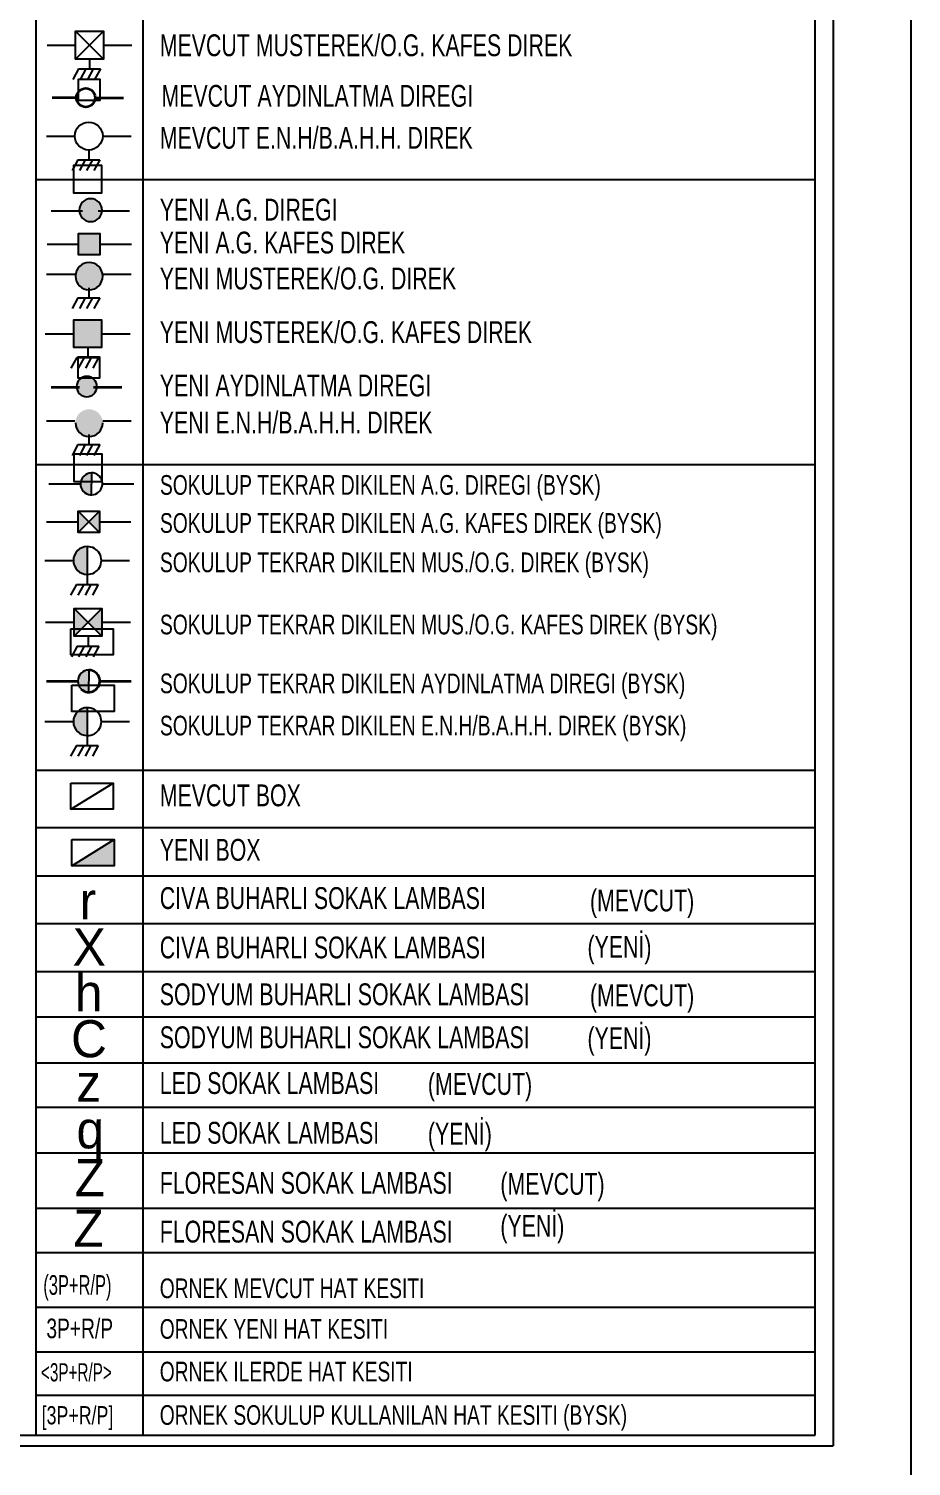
# Model space of a CAD drawing. Header units: millimetres. Extents: x 614452 to 616952, y 4151662 to 4153442.
# Drawn here: x 616857.2 to 616952.3, y 4151946.7 to 4152101.6 of the extents above; entities that cross this region are included whole.
import ezdxf
from ezdxf.enums import TextEntityAlignment as Align

# ---------------------------------------------------------------- set-up
doc = ezdxf.new("R2010")
doc.units = ezdxf.units.MM
doc.layers.add('DIREK_AG_MEVCUT', color=120, linetype='Continuous', lineweight=25)
doc.styles.add('Direk', font='B_CAD')
doc.styles.get("Standard").update_dxf_attribs({"font": 'Arial'})

msp = doc.modelspace()

# ---------------------------------------------------------------- hatches: boundary and pattern name
at = {"linetype": 'Continuous'}
for color, points in [(108, [(616865.11, 4152082.06), (616865.11, 4152082.13), (616865.1, 4152082.2), (616865.09, 4152082.28), (616865.08, 4152082.35), (616865.06, 4152082.42), (616865.03, 4152082.49), (616865.01, 4152082.56), (616864.97, 4152082.63), (616864.94, 4152082.69), (616864.9, 4152082.75), (616864.85, 4152082.81), (616864.8, 4152082.87), (616864.75, 4152082.92), (616864.7, 4152082.97), (616864.64, 4152083.02), (616864.58, 4152083.06), (616864.52, 4152083.1), (616864.46, 4152083.14), (616864.39, 4152083.17), (616864.32, 4152083.2), (616864.25, 4152083.23), (616864.18, 4152083.25), (616864.11, 4152083.26), (616864.04, 4152083.27), (616863.96, 4152083.28), (616863.89, 4152083.28), (616863.81, 4152083.28), (616863.74, 4152083.27), (616863.67, 4152083.26), (616863.59, 4152083.25), (616863.52, 4152083.23), (616863.45, 4152083.2), (616863.39, 4152083.17), (616863.32, 4152083.14), (616863.25, 4152083.1), (616863.19, 4152083.06), (616863.13, 4152083.02), (616863.08, 4152082.97), (616863.02, 4152082.92), (616862.97, 4152082.87), (616862.92, 4152082.81), (616862.88, 4152082.75), (616862.84, 4152082.69), (616862.8, 4152082.63), (616862.77, 4152082.56), (616862.74, 4152082.49), (616862.72, 4152082.42), (616862.7, 4152082.35), (616862.68, 4152082.28), (616862.67, 4152082.2), (616862.67, 4152082.13), (616862.66, 4152082.06), (616862.67, 4152081.98), (616862.67, 4152081.91), (616862.68, 4152081.84), (616862.7, 4152081.76), (616862.72, 4152081.69), (616862.74, 4152081.62), (616862.77, 4152081.55), (616862.8, 4152081.49), (616862.84, 4152081.42), (616862.88, 4152081.36), (616862.92, 4152081.3), (616862.97, 4152081.24), (616863.02, 4152081.19), (616863.08, 4152081.14), (616863.13, 4152081.09), (616863.19, 4152081.05), (616863.25, 4152081.01), (616863.32, 4152080.97), (616863.39, 4152080.94), (616863.45, 4152080.91), (616863.52, 4152080.89), (616863.59, 4152080.87), (616863.67, 4152080.85), (616863.74, 4152080.84), (616863.81, 4152080.83), (616863.89, 4152080.83), (616863.96, 4152080.83), (616864.04, 4152080.84), (616864.11, 4152080.85), (616864.18, 4152080.87), (616864.25, 4152080.89), (616864.32, 4152080.91), (616864.39, 4152080.94), (616864.46, 4152080.97), (616864.52, 4152081.01), (616864.58, 4152081.05), (616864.64, 4152081.09), (616864.7, 4152081.14), (616864.75, 4152081.19), (616864.8, 4152081.24), (616864.85, 4152081.3), (616864.9, 4152081.36), (616864.94, 4152081.42), (616864.97, 4152081.49), (616865.01, 4152081.55), (616865.03, 4152081.62), (616865.06, 4152081.69), (616865.08, 4152081.76), (616865.09, 4152081.84), (616865.1, 4152081.91), (616865.11, 4152081.98)]), (10, [(616862.25, 4152074.95), (616862.25, 4152074.86), (616862.26, 4152074.77), (616862.28, 4152074.68), (616862.29, 4152074.59), (616862.32, 4152074.51), (616862.35, 4152074.42), (616862.38, 4152074.34), (616862.42, 4152074.26), (616862.46, 4152074.18), (616862.51, 4152074.11), (616862.56, 4152074.04), (616862.62, 4152073.97), (616862.68, 4152073.91), (616862.75, 4152073.84), (616862.81, 4152073.79), (616862.89, 4152073.74), (616862.96, 4152073.69), (616863.04, 4152073.64), (616863.12, 4152073.6), (616863.2, 4152073.57), (616863.28, 4152073.54), (616863.37, 4152073.52), (616863.46, 4152073.5), (616863.54, 4152073.49), (616863.63, 4152073.48), (616863.72, 4152073.48), (616863.81, 4152073.48), (616863.9, 4152073.49), (616863.99, 4152073.5), (616864.07, 4152073.52), (616864.16, 4152073.54), (616864.24, 4152073.57), (616864.32, 4152073.6), (616864.4, 4152073.64), (616864.48, 4152073.69), (616864.56, 4152073.74), (616864.63, 4152073.79), (616864.7, 4152073.84), (616864.76, 4152073.91), (616864.82, 4152073.97), (616864.88, 4152074.04), (616864.93, 4152074.11), (616864.98, 4152074.18), (616865.02, 4152074.26), (616865.06, 4152074.34), (616865.1, 4152074.42), (616865.12, 4152074.51), (616865.15, 4152074.59), (616865.17, 4152074.68), (616865.18, 4152074.77), (616865.19, 4152074.86), (616865.19, 4152074.95), (616865.19, 4152075.03), (616865.18, 4152075.12), (616865.17, 4152075.21), (616865.15, 4152075.3), (616865.12, 4152075.38), (616865.1, 4152075.47), (616865.06, 4152075.55), (616865.02, 4152075.63), (616864.98, 4152075.71), (616864.93, 4152075.78), (616864.88, 4152075.85), (616864.82, 4152075.92), (616864.76, 4152075.98), (616864.7, 4152076.05), (616864.63, 4152076.1), (616864.56, 4152076.15), (616864.48, 4152076.2), (616864.4, 4152076.25), (616864.32, 4152076.29), (616864.24, 4152076.32), (616864.16, 4152076.35), (616864.07, 4152076.37), (616863.99, 4152076.39), (616863.9, 4152076.4), (616863.81, 4152076.41), (616863.72, 4152076.42), (616863.63, 4152076.41), (616863.54, 4152076.4), (616863.46, 4152076.39), (616863.37, 4152076.37), (616863.28, 4152076.35), (616863.2, 4152076.32), (616863.12, 4152076.29), (616863.04, 4152076.25), (616862.96, 4152076.2), (616862.89, 4152076.15), (616862.81, 4152076.1), (616862.75, 4152076.05), (616862.68, 4152075.98), (616862.62, 4152075.92), (616862.56, 4152075.85), (616862.51, 4152075.78), (616862.46, 4152075.71), (616862.42, 4152075.63), (616862.38, 4152075.55), (616862.35, 4152075.47), (616862.32, 4152075.38), (616862.29, 4152075.3), (616862.28, 4152075.21), (616862.26, 4152075.12), (616862.25, 4152075.03)]), (152, [(616864.57, 4152063.05), (616864.57, 4152063.11), (616864.56, 4152063.18), (616864.55, 4152063.25), (616864.54, 4152063.31), (616864.52, 4152063.38), (616864.5, 4152063.44), (616864.47, 4152063.5), (616864.44, 4152063.56), (616864.41, 4152063.62), (616864.37, 4152063.67), (616864.33, 4152063.73), (616864.29, 4152063.78), (616864.25, 4152063.83), (616864.2, 4152063.87), (616864.15, 4152063.91), (616864.09, 4152063.95), (616864.04, 4152063.99), (616863.98, 4152064.02), (616863.92, 4152064.05), (616863.86, 4152064.08), (616863.79, 4152064.1), (616863.73, 4152064.12), (616863.66, 4152064.13), (616863.6, 4152064.14), (616863.53, 4152064.15), (616863.47, 4152064.15), (616863.4, 4152064.15), (616863.33, 4152064.14), (616863.27, 4152064.13), (616863.2, 4152064.12), (616863.14, 4152064.1), (616863.07, 4152064.08), (616863.01, 4152064.05), (616862.95, 4152064.02), (616862.9, 4152063.99), (616862.84, 4152063.95), (616862.79, 4152063.91), (616862.73, 4152063.87), (616862.69, 4152063.83), (616862.64, 4152063.78), (616862.6, 4152063.73), (616862.56, 4152063.67), (616862.52, 4152063.62), (616862.49, 4152063.56), (616862.46, 4152063.5), (616862.43, 4152063.44), (616862.41, 4152063.38), (616862.4, 4152063.31), (616862.38, 4152063.25), (616862.37, 4152063.18), (616862.37, 4152063.11), (616862.36, 4152063.05), (616862.37, 4152062.98), (616862.37, 4152062.91), (616862.38, 4152062.85), (616862.4, 4152062.78), (616862.41, 4152062.72), (616862.43, 4152062.66), (616862.46, 4152062.59), (616862.49, 4152062.53), (616862.52, 4152062.48), (616862.56, 4152062.42), (616862.6, 4152062.37), (616862.64, 4152062.32), (616862.69, 4152062.27), (616862.73, 4152062.22), (616862.79, 4152062.18), (616862.84, 4152062.14), (616862.9, 4152062.1), (616862.95, 4152062.07), (616863.01, 4152062.04), (616863.07, 4152062.02), (616863.14, 4152061.99), (616863.2, 4152061.98), (616863.27, 4152061.96), (616863.33, 4152061.95), (616863.4, 4152061.95), (616863.47, 4152061.94), (616863.53, 4152061.95), (616863.6, 4152061.95), (616863.66, 4152061.96), (616863.73, 4152061.98), (616863.79, 4152061.99), (616863.86, 4152062.02), (616863.92, 4152062.04), (616863.98, 4152062.07), (616864.04, 4152062.1), (616864.09, 4152062.14), (616864.15, 4152062.18), (616864.2, 4152062.22), (616864.25, 4152062.27), (616864.29, 4152062.32), (616864.33, 4152062.37), (616864.37, 4152062.42), (616864.41, 4152062.48), (616864.44, 4152062.53), (616864.47, 4152062.59), (616864.5, 4152062.66), (616864.52, 4152062.72), (616864.54, 4152062.78), (616864.55, 4152062.85), (616864.56, 4152062.91), (616864.57, 4152062.98)]), (6, [(616862.25, 4152059.13), (616862.25, 4152059.04), (616862.26, 4152058.95), (616862.28, 4152058.86), (616862.29, 4152058.78), (616862.32, 4152058.69), (616862.35, 4152058.61), (616862.38, 4152058.53), (616862.42, 4152058.45), (616862.46, 4152058.37), (616862.51, 4152058.29), (616862.56, 4152058.22), (616862.62, 4152058.15), (616862.68, 4152058.09), (616862.75, 4152058.03), (616862.81, 4152057.97), (616862.89, 4152057.92), (616862.96, 4152057.87), (616863.04, 4152057.83), (616863.12, 4152057.79), (616863.2, 4152057.75), (616863.28, 4152057.73), (616863.37, 4152057.7), (616863.46, 4152057.68), (616863.54, 4152057.67), (616863.63, 4152057.66), (616863.72, 4152057.66), (616863.81, 4152057.66), (616863.9, 4152057.67), (616863.99, 4152057.68), (616864.07, 4152057.7), (616864.16, 4152057.73), (616864.24, 4152057.75), (616864.32, 4152057.79), (616864.4, 4152057.83), (616864.48, 4152057.87), (616864.56, 4152057.92), (616864.63, 4152057.97), (616864.7, 4152058.03), (616864.76, 4152058.09), (616864.82, 4152058.15), (616864.88, 4152058.22), (616864.93, 4152058.29), (616864.98, 4152058.37), (616865.02, 4152058.45), (616865.06, 4152058.53), (616865.1, 4152058.61), (616865.12, 4152058.69), (616865.15, 4152058.78), (616865.17, 4152058.86), (616865.18, 4152058.95), (616865.19, 4152059.04), (616865.19, 4152059.13), (616865.19, 4152059.22), (616865.18, 4152059.31), (616865.17, 4152059.39), (616865.15, 4152059.48), (616865.12, 4152059.57), (616865.1, 4152059.65), (616865.06, 4152059.73), (616865.02, 4152059.81), (616864.98, 4152059.89), (616864.93, 4152059.96), (616864.88, 4152060.04), (616864.82, 4152060.1), (616864.76, 4152060.17), (616864.7, 4152060.23), (616864.63, 4152060.29), (616864.56, 4152060.34), (616864.48, 4152060.39), (616864.4, 4152060.43), (616864.32, 4152060.47), (616864.24, 4152060.5), (616864.16, 4152060.53), (616864.07, 4152060.56), (616863.99, 4152060.57), (616863.9, 4152060.59), (616863.81, 4152060.6), (616863.72, 4152060.6), (616863.63, 4152060.6), (616863.54, 4152060.59), (616863.46, 4152060.57), (616863.37, 4152060.56), (616863.28, 4152060.53), (616863.2, 4152060.5), (616863.12, 4152060.47), (616863.04, 4152060.43), (616862.96, 4152060.39), (616862.89, 4152060.34), (616862.81, 4152060.29), (616862.75, 4152060.23), (616862.68, 4152060.17), (616862.62, 4152060.1), (616862.56, 4152060.04), (616862.51, 4152059.96), (616862.46, 4152059.89), (616862.42, 4152059.81), (616862.38, 4152059.73), (616862.35, 4152059.65), (616862.32, 4152059.57), (616862.29, 4152059.48), (616862.28, 4152059.39), (616862.26, 4152059.31), (616862.25, 4152059.22)])]:
    msp.add_hatch(color=color, dxfattribs=at).paths.add_polyline_path(points)
for color, points in [(108, [(616862.57, 4152079.53), (616862.57, 4152078.38), (616862.57, 4152077.23), (616864.87, 4152077.23), (616864.87, 4152079.53)]), (10, [(616862.07, 4152070.25), (616862.07, 4152067.25), (616865.07, 4152067.25), (616865.07, 4152070.25)]), (3, [(616863.99, 4152053.75), (616863.95, 4152051.38), (616863.88, 4152051.39), (616863.8, 4152051.4), (616863.73, 4152051.41), (616863.66, 4152051.43), (616863.58, 4152051.45), (616863.52, 4152051.48), (616863.45, 4152051.51), (616863.38, 4152051.54), (616863.32, 4152051.58), (616863.26, 4152051.62), (616863.2, 4152051.67), (616863.15, 4152051.72), (616863.09, 4152051.78), (616863.05, 4152051.83), (616863, 4152051.89), (616862.96, 4152051.95), (616862.93, 4152052.02), (616862.89, 4152052.09), (616862.87, 4152052.16), (616862.84, 4152052.23), (616862.82, 4152052.3), (616862.81, 4152052.37), (616862.8, 4152052.44), (616862.79, 4152052.52), (616862.79, 4152052.59), (616862.8, 4152052.67), (616862.8, 4152052.74), (616862.82, 4152052.81), (616862.84, 4152052.89), (616862.86, 4152052.96), (616862.88, 4152053.03), (616862.91, 4152053.09), (616862.95, 4152053.16), (616862.99, 4152053.22), (616863.03, 4152053.28), (616863.08, 4152053.34), (616863.13, 4152053.4), (616863.18, 4152053.45), (616863.24, 4152053.49), (616863.3, 4152053.54), (616863.36, 4152053.58), (616863.43, 4152053.62), (616863.49, 4152053.65), (616863.56, 4152053.68), (616863.63, 4152053.7), (616863.7, 4152053.72), (616863.78, 4152053.73), (616863.85, 4152053.74), (616863.93, 4152053.75)]), (1, [(616863.53, 4152045.8), (616863.44, 4152045.8), (616863.35, 4152045.79), (616863.26, 4152045.78), (616863.17, 4152045.76), (616863.08, 4152045.74), (616863, 4152045.71), (616862.91, 4152045.67), (616862.83, 4152045.63), (616862.75, 4152045.59), (616862.68, 4152045.54), (616862.6, 4152045.49), (616862.53, 4152045.43), (616862.47, 4152045.37), (616862.41, 4152045.3), (616862.35, 4152045.23), (616862.29, 4152045.16), (616862.25, 4152045.08), (616862.2, 4152045), (616862.16, 4152044.92), (616862.13, 4152044.84), (616862.1, 4152044.75), (616862.07, 4152044.66), (616862.05, 4152044.58), (616862.04, 4152044.49), (616862.03, 4152044.4), (616862.03, 4152044.31), (616862.03, 4152044.22), (616862.04, 4152044.13), (616862.05, 4152044.04), (616862.07, 4152043.95), (616862.1, 4152043.86), (616862.13, 4152043.78), (616862.16, 4152043.69), (616862.2, 4152043.61), (616862.25, 4152043.53), (616862.29, 4152043.46), (616862.35, 4152043.38), (616862.41, 4152043.31), (616862.47, 4152043.25), (616862.53, 4152043.19), (616862.6, 4152043.13), (616862.68, 4152043.07), (616862.75, 4152043.03), (616862.83, 4152042.98), (616862.91, 4152042.94), (616863, 4152042.91), (616863.08, 4152042.88), (616863.17, 4152042.85), (616863.26, 4152042.83), (616863.35, 4152042.82), (616863.44, 4152042.81), (616863.53, 4152042.81)]), (4, [(616863.71, 4152032.5), (616863.67, 4152030.13), (616863.6, 4152030.14), (616863.52, 4152030.15), (616863.45, 4152030.16), (616863.38, 4152030.18), (616863.3, 4152030.2), (616863.24, 4152030.23), (616863.17, 4152030.26), (616863.1, 4152030.29), (616863.04, 4152030.33), (616862.98, 4152030.37), (616862.92, 4152030.42), (616862.87, 4152030.47), (616862.81, 4152030.53), (616862.77, 4152030.58), (616862.72, 4152030.64), (616862.68, 4152030.7), (616862.65, 4152030.77), (616862.61, 4152030.84), (616862.59, 4152030.9), (616862.56, 4152030.98), (616862.54, 4152031.05), (616862.53, 4152031.12), (616862.52, 4152031.19), (616862.51, 4152031.27), (616862.51, 4152031.34), (616862.52, 4152031.42), (616862.52, 4152031.49), (616862.54, 4152031.56), (616862.55, 4152031.64), (616862.58, 4152031.71), (616862.6, 4152031.78), (616862.63, 4152031.84), (616862.67, 4152031.91), (616862.71, 4152031.97), (616862.75, 4152032.03), (616862.8, 4152032.09), (616862.85, 4152032.14), (616862.9, 4152032.2), (616862.96, 4152032.24), (616863.02, 4152032.29), (616863.08, 4152032.33), (616863.15, 4152032.37), (616863.21, 4152032.4), (616863.28, 4152032.43), (616863.35, 4152032.45), (616863.42, 4152032.47), (616863.5, 4152032.48), (616863.57, 4152032.49), (616863.65, 4152032.5)]), (6, [(616863.53, 4152028.45), (616863.44, 4152028.45), (616863.35, 4152028.44), (616863.26, 4152028.43), (616863.17, 4152028.41), (616863.08, 4152028.38), (616863, 4152028.35), (616862.91, 4152028.32), (616862.83, 4152028.28), (616862.75, 4152028.24), (616862.68, 4152028.19), (616862.6, 4152028.13), (616862.53, 4152028.07), (616862.47, 4152028.01), (616862.41, 4152027.95), (616862.35, 4152027.88), (616862.29, 4152027.8), (616862.25, 4152027.73), (616862.2, 4152027.65), (616862.16, 4152027.57), (616862.13, 4152027.48), (616862.1, 4152027.4), (616862.07, 4152027.31), (616862.05, 4152027.22), (616862.04, 4152027.13), (616862.03, 4152027.04), (616862.03, 4152026.95), (616862.03, 4152026.86), (616862.04, 4152026.77), (616862.05, 4152026.68), (616862.07, 4152026.6), (616862.1, 4152026.51), (616862.13, 4152026.42), (616862.16, 4152026.34), (616862.2, 4152026.26), (616862.25, 4152026.18), (616862.29, 4152026.1), (616862.35, 4152026.03), (616862.41, 4152025.96), (616862.47, 4152025.89), (616862.53, 4152025.83), (616862.6, 4152025.77), (616862.68, 4152025.72), (616862.75, 4152025.67), (616862.83, 4152025.63), (616862.91, 4152025.59), (616863, 4152025.55), (616863.08, 4152025.52), (616863.17, 4152025.5), (616863.26, 4152025.48), (616863.35, 4152025.47), (616863.44, 4152025.46), (616863.53, 4152025.46)]), (5, [(616866.44, 4152011.41), (616866.44, 4152014.23), (616861.85, 4152011.41)])]:
    msp.add_hatch(color=color).paths.add_polyline_path(points)
h = msp.add_hatch(color=3)
h.paths.add_polyline_path([(616862.53, 4152047.31), (616863.68, 4152048.46), (616862.53, 4152049.61), (616862.53, 4152048.46)])
h.paths.add_polyline_path([(616864.83, 4152049.61), (616863.68, 4152048.46), (616864.83, 4152047.31)])
h = msp.add_hatch(color=1)
h.paths.add_polyline_path([(616863.61, 4152037.65), (616865.11, 4152036.15), (616865.11, 4152039.15)])
h.paths.add_polyline_path([(616862.11, 4152039.15), (616862.11, 4152037.65), (616862.11, 4152036.15), (616863.61, 4152037.65)])

# ---------------------------------------------------------------- linework, layer by layer
for p, q in [((616943.93, 4152221.23), (616943.93, 4151948.93)), ((616941.97, 4151950.08), (616941.97, 4152219.94)), ((616857.97, 4152214.68), (616857.97, 4151950.08)), ((616869.51, 4152214.68), (616869.51, 4151950.08)), ((616857.97, 4152085.37), (616941.97, 4152085.37)), ((616857.97, 4152054.67), (616941.97, 4152054.67)), ((616857.97, 4152021.72), (616941.97, 4152021.72)), ((616857.97, 4152015.53), (616941.97, 4152015.53)), ((616857.97, 4152010.34), (616941.97, 4152010.34)), ((616857.97, 4152005.21), (616941.97, 4152005.21)), ((616857.97, 4152000.04), (616941.97, 4152000.04)), ((616857.97, 4151995.15), (616941.97, 4151995.15)), ((616857.97, 4151990.2), (616941.97, 4151990.2)), ((616857.97, 4151985.39), (616941.97, 4151985.39)), ((616857.97, 4151980.49), (616941.97, 4151980.49)), ((616857.97, 4151974.53), (616941.97, 4151974.53)), ((616857.97, 4151969.76), (616941.97, 4151969.76)), ((616857.97, 4151963.87), (616941.97, 4151963.87)), ((616857.97, 4151959.05), (616941.97, 4151959.05)), ((616857.97, 4151959.05), (616941.97, 4151959.05)), ((616857.97, 4151954.37), (616941.97, 4151954.37)), ((616772.39, 4151950.08), (616941.97, 4151950.08)), ((616768.31, 4151948.93), (616943.93, 4151948.93))]:
    msp.add_line(p, q)
at = {"color": 16}
for p, q in [((616865.27, 4152101.34), (616862.27, 4152098.34)), ((616862.27, 4152101.34), (616865.27, 4152098.34)), ((616859.2, 4152099.84), (616862.27, 4152099.84)), ((616865.27, 4152099.84), (616868.34, 4152099.84))]:
    msp.add_line(p, q, dxfattribs=at)
at = {"color": 32}
for p, q in [((616862.59, 4152097.28), (616861.97, 4152096.12)), ((616862.59, 4152097.28), (616864.94, 4152097.28)), ((616863.38, 4152097.28), (616862.76, 4152096.12)), ((616864.16, 4152097.28), (616863.54, 4152096.12)), ((616863.77, 4152098.34), (616863.77, 4152097.28)), ((616864.94, 4152097.28), (616864.32, 4152096.12)), ((616863.69, 4152088.54), (616863.69, 4152087.47)), ((616862.52, 4152087.47), (616861.9, 4152086.32)), ((616862.52, 4152087.47), (616864.87, 4152087.47)), ((616863.3, 4152087.47), (616862.68, 4152086.32)), ((616864.08, 4152087.47), (616863.46, 4152086.32)), ((616864.87, 4152087.47), (616864.25, 4152086.32)), ((616862.52, 4152072.62), (616861.9, 4152071.46)), ((616862.52, 4152072.62), (616864.87, 4152072.62)), ((616863.3, 4152072.62), (616862.68, 4152071.46)), ((616864.08, 4152072.62), (616863.46, 4152071.46)), ((616863.69, 4152073.68), (616863.69, 4152072.62)), ((616864.87, 4152072.62), (616864.25, 4152071.46)), ((616862.39, 4152066.19), (616861.77, 4152065.03)), ((616862.39, 4152066.19), (616864.75, 4152066.19)), ((616863.18, 4152066.19), (616862.56, 4152065.03)), ((616863.96, 4152066.19), (616863.34, 4152065.03)), ((616863.57, 4152067.26), (616863.57, 4152066.19)), ((616864.75, 4152066.19), (616864.12, 4152065.03)), ((616863.69, 4152057.87), (616863.69, 4152056.8)), ((616862.52, 4152056.8), (616861.9, 4152055.64)), ((616862.52, 4152056.8), (616864.87, 4152056.8)), ((616863.3, 4152056.8), (616862.68, 4152055.64)), ((616864.08, 4152056.8), (616863.46, 4152055.64)), ((616864.87, 4152056.8), (616864.25, 4152055.64)), ((616862.35, 4152041.74), (616861.73, 4152040.58)), ((616862.35, 4152041.74), (616864.7, 4152041.74)), ((616863.14, 4152041.74), (616862.51, 4152040.58)), ((616863.92, 4152041.74), (616863.3, 4152040.58)), ((616863.53, 4152042.81), (616863.53, 4152041.74)), ((616864.7, 4152041.74), (616864.08, 4152040.58)), ((616863.61, 4152036.15), (616863.61, 4152035.08)), ((616862.43, 4152035.08), (616861.81, 4152033.93)), ((616862.43, 4152035.08), (616864.78, 4152035.08)), ((616863.21, 4152035.08), (616862.59, 4152033.93)), ((616864, 4152035.08), (616863.38, 4152033.93)), ((616864.78, 4152035.08), (616864.16, 4152033.93)), ((616862.35, 4152024.39), (616861.73, 4152023.23)), ((616862.35, 4152024.39), (616864.7, 4152024.39)), ((616863.14, 4152024.39), (616862.51, 4152023.23)), ((616863.92, 4152024.39), (616863.3, 4152023.23)), ((616863.53, 4152025.45), (616863.53, 4152024.39)), ((616864.7, 4152024.39), (616864.08, 4152023.23))]:
    msp.add_line(p, q, dxfattribs=at)
at = {"color": 190, "lineweight": 35}
for p, q in [((616859.74, 4152094.19), (616862.36, 4152094.19)), ((616864.38, 4152094.18), (616867.43, 4152094.18))]:
    msp.add_line(p, q, dxfattribs=at)
at = {"color": 6}
for p, q in [((616859.12, 4152090.04), (616862.2, 4152090.04)), ((616865.19, 4152090.04), (616868.26, 4152090.04)), ((616859.12, 4152059.36), (616862.2, 4152059.36)), ((616865.19, 4152059.36), (616868.26, 4152059.36)), ((616863.53, 4152028.45), (616863.53, 4152025.46)), ((616858.96, 4152026.95), (616862.03, 4152026.95)), ((616865.02, 4152026.95), (616868.09, 4152026.95))]:
    msp.add_line(p, q, dxfattribs=at)
at = {"color": 108}
for p, q in [((616859.63, 4152081.97), (616863.01, 4152081.97)), ((616864.71, 4152081.97), (616868.09, 4152081.97)), ((616859.19, 4152078.39), (616862.57, 4152078.39)), ((616864.9, 4152078.39), (616868.29, 4152078.39))]:
    msp.add_line(p, q, dxfattribs=at)
at = {"color": 10}
for p, q in [((616859.12, 4152075.18), (616862.2, 4152075.18)), ((616865.19, 4152075.18), (616868.26, 4152075.18)), ((616859, 4152068.75), (616862.07, 4152068.75)), ((616865.07, 4152068.75), (616868.14, 4152068.75))]:
    msp.add_line(p, q, dxfattribs=at)
at = {"color": 152, "lineweight": 35}
for p, q in [((616859.63, 4152062.97), (616862.68, 4152062.97)), ((616864.2, 4152062.97), (616867.25, 4152062.97))]:
    msp.add_line(p, q, dxfattribs=at)
at = {"color": 3}
for p, q in [((616859.4, 4152052.56), (616862.79, 4152052.56)), ((616863.99, 4152053.75), (616863.95, 4152051.38)), ((616865.16, 4152052.56), (616868.54, 4152052.56)), ((616864.83, 4152049.61), (616862.53, 4152047.31)), ((616862.53, 4152049.61), (616864.83, 4152047.31)), ((616859.15, 4152048.47), (616862.53, 4152048.47)), ((616864.86, 4152048.47), (616868.24, 4152048.47))]:
    msp.add_line(p, q, dxfattribs=at)
at = {"color": 1}
for p, q in [((616863.53, 4152045.8), (616863.53, 4152042.81)), ((616858.96, 4152044.3), (616862.03, 4152044.3)), ((616865.02, 4152044.3), (616868.09, 4152044.3)), ((616865.11, 4152039.15), (616862.11, 4152036.15)), ((616862.11, 4152039.15), (616865.11, 4152036.15)), ((616859.04, 4152037.65), (616862.11, 4152037.65)), ((616865.1, 4152037.65), (616868.17, 4152037.65))]:
    msp.add_line(p, q, dxfattribs=at)
at = {"color": 4}
msp.add_line((616863.71, 4152032.5), (616863.67, 4152030.13), dxfattribs=at)
at = {"color": 4, "lineweight": 35}
for p, q in [((616859.12, 4152031.31), (616862.51, 4152031.31)), ((616864.88, 4152031.31), (616868.26, 4152031.31))]:
    msp.add_line(p, q, dxfattribs=at)
at = {"color": 5}
for p, q in [((616861.74, 4152017.5), (616866.33, 4152020.32)), ((616861.85, 4152011.41), (616866.44, 4152014.23))]:
    msp.add_line(p, q, dxfattribs=at)
msp.add_lwpolyline([(616952.34, 4151662.5), (616952.34, 4152224.38), (616764.34, 4152224.38), (616764.34, 4151662.5)], close=True, dxfattribs=at)
msp.add_lwpolyline([(616952.34, 4151662.5), (616952.34, 4152224.38), (616764.34, 4152224.38), (616764.34, 4151662.5)], close=True)
at = {"color": 5, "flags": 128}
for points in [[(616862.27, 4152099.84), (616862.27, 4152101.34), (616865.27, 4152101.34), (616865.27, 4152098.34), (616862.27, 4152098.34), (616862.27, 4152099.84)], [(616862.27, 4152099.84), (616862.27, 4152101.34), (616865.27, 4152101.34), (616865.27, 4152098.34), (616862.27, 4152098.34), (616862.27, 4152099.84)], [(616862.57, 4152095.02), (616862.57, 4152096.17), (616864.87, 4152096.17), (616864.87, 4152093.87), (616862.57, 4152093.87), (616862.57, 4152095.03)], [(616862.57, 4152095.02), (616862.57, 4152096.17), (616864.87, 4152096.17), (616864.87, 4152093.87), (616862.57, 4152093.87), (616862.57, 4152095.03)], [(616862.07, 4152085.39), (616862.07, 4152086.89), (616865.07, 4152086.89), (616865.07, 4152083.89), (616862.07, 4152083.89), (616862.07, 4152085.39)], [(616862.07, 4152085.39), (616862.07, 4152086.89), (616865.07, 4152086.89), (616865.07, 4152083.89), (616862.07, 4152083.89), (616862.07, 4152085.39)], [(616862.57, 4152078.38), (616862.57, 4152079.53), (616864.87, 4152079.53), (616864.87, 4152077.23), (616862.57, 4152077.23), (616862.57, 4152078.39)], [(616862.57, 4152078.38), (616862.57, 4152079.53), (616864.87, 4152079.53), (616864.87, 4152077.23), (616862.57, 4152077.23), (616862.57, 4152078.39)], [(616862.07, 4152068.75), (616862.07, 4152070.25), (616865.07, 4152070.25), (616865.07, 4152067.25), (616862.07, 4152067.25), (616862.07, 4152068.75)], [(616862.07, 4152068.75), (616862.07, 4152070.25), (616865.07, 4152070.25), (616865.07, 4152067.25), (616862.07, 4152067.25), (616862.07, 4152068.75)], [(616862.53, 4152065.1), (616862.53, 4152066.25), (616864.83, 4152066.25), (616864.83, 4152063.95), (616862.53, 4152063.95), (616862.53, 4152065.11)], [(616862.53, 4152065.1), (616862.53, 4152066.25), (616864.83, 4152066.25), (616864.83, 4152063.95), (616862.53, 4152063.95), (616862.53, 4152065.11)], [(616862.11, 4152054.29), (616862.11, 4152055.79), (616865.11, 4152055.79), (616865.11, 4152052.79), (616862.11, 4152052.79), (616862.11, 4152054.29)], [(616862.11, 4152054.29), (616862.11, 4152055.79), (616865.11, 4152055.79), (616865.11, 4152052.79), (616862.11, 4152052.79), (616862.11, 4152054.29)], [(616862.53, 4152048.46), (616862.53, 4152049.61), (616864.83, 4152049.61), (616864.83, 4152047.31), (616862.53, 4152047.31), (616862.53, 4152048.47)], [(616862.53, 4152048.46), (616862.53, 4152049.61), (616864.83, 4152049.61), (616864.83, 4152047.31), (616862.53, 4152047.31), (616862.53, 4152048.47)], [(616862.11, 4152037.65), (616862.11, 4152039.15), (616865.11, 4152039.15), (616865.11, 4152036.15), (616862.11, 4152036.15), (616862.11, 4152037.65)], [(616862.11, 4152037.65), (616862.11, 4152039.15), (616865.11, 4152039.15), (616865.11, 4152036.15), (616862.11, 4152036.15), (616862.11, 4152037.65)]]:
    msp.add_lwpolyline(points, dxfattribs=at)
for points in [[(616861.74, 4152036.96), (616866.33, 4152036.96), (616866.33, 4152034.14), (616861.74, 4152034.14)], [(616861.74, 4152036.96), (616866.33, 4152036.96), (616866.33, 4152034.14), (616861.74, 4152034.14)], [(616861.85, 4152030.87), (616866.44, 4152030.87), (616866.44, 4152028.05), (616861.85, 4152028.05)], [(616861.85, 4152030.87), (616866.44, 4152030.87), (616866.44, 4152028.05), (616861.85, 4152028.05)], [(616861.74, 4152020.32), (616866.33, 4152020.32), (616866.33, 4152017.5), (616861.74, 4152017.5)], [(616861.74, 4152020.32), (616866.33, 4152020.32), (616866.33, 4152017.5), (616861.74, 4152017.5)], [(616861.85, 4152014.23), (616866.44, 4152014.23), (616866.44, 4152011.41), (616861.85, 4152011.41)], [(616861.85, 4152014.23), (616866.44, 4152014.23), (616866.44, 4152011.41), (616861.85, 4152011.41)]]:
    msp.add_lwpolyline(points, close=True, dxfattribs=at)
at = {"color": 190, "lineweight": 35}
msp.add_circle((616863.37, 4152094.18), 1.01, dxfattribs=at)
at = {"color": 6}
msp.add_circle((616863.69, 4152090.04), 1.5, dxfattribs=at)
at = {"color": 108, "linetype": 'Continuous'}
for start, end in [(0, 180), (180, 0)]:
    msp.add_arc((616863.89, 4152082.06), 1.23, start, end, dxfattribs=at)
at = {"color": 10, "linetype": 'Continuous'}
for start, end in [(0, 180), (180, 0)]:
    msp.add_arc((616863.72, 4152074.95), 1.47, start, end, dxfattribs=at)
at = {"color": 152, "linetype": 'Continuous'}
for start, end in [(0, 180), (180, 0)]:
    msp.add_arc((616863.47, 4152063.05), 1.1, start, end, dxfattribs=at)
at = {"color": 6, "linetype": 'Continuous'}
msp.add_arc((616863.72, 4152059.13), 1.47, 180, 0, dxfattribs=at)
at = {"color": 3}
for radius, start, end in [(1.18, 89.4585, 268.7797), (1.19, 226.6097, 89.3652)]:
    msp.add_arc((616863.97, 4152052.57), radius, start, end, dxfattribs=at)
at = {"color": 1}
for centre, start, end in [((616863.53, 4152044.31), 90, 270), ((616863.55, 4152044.31), 269.2369, 90.7631)]:
    msp.add_arc(centre, 1.5, start, end, dxfattribs=at)
at = {"color": 4}
msp.add_arc((616863.69, 4152031.32), 1.18, 89.4585, 268.7797, dxfattribs=at)
at = {"color": 4, "lineweight": 35}
msp.add_arc((616863.69, 4152031.31), 1.19, 226.6097, 89.3652, dxfattribs=at)
at = {"color": 6}
for centre, start, end in [((616863.53, 4152026.95), 90, 270), ((616863.55, 4152026.95), 269.2369, 90.7631)]:
    msp.add_arc(centre, 1.5, start, end, dxfattribs=at)

# ---------------------------------------------------------------- texts
at = {"width": 0.7}
for s, height, p in [('MEVCUT MUSTEREK/O.G. KAFES DIREK', 2.352, (616871.34, 4152098.65)), ('MEVCUT AYDINLATMA DIREGI', 2.352, (616871.52, 4152093.2)), ('MEVCUT E.N.H/B.A.H.H. DIREK', 2.352, (616871.34, 4152088.68)), ('YENI A.G. DIREGI', 2.352, (616871.34, 4152080.94)), ('YENI A.G. KAFES DIREK', 2.352, (616871.34, 4152077.39)), ('YENI MUSTEREK/O.G. DIREK', 2.352, (616871.34, 4152073.52)), ('YENI MUSTEREK/O.G. KAFES DIREK', 2.352, (616871.34, 4152067.74)), ('YENI AYDINLATMA DIREGI', 2.352, (616871.34, 4152061.99)), ('YENI E.N.H/B.A.H.H. DIREK', 2.352, (616871.34, 4152058)), ('SOKULUP TEKRAR DIKILEN A.G. DIREGI (BYSK)', 2.1227, (616871.36, 4152051.39)), ('SOKULUP TEKRAR DIKILEN A.G. KAFES DIREK (BYSK)', 2.1227, (616871.36, 4152047.29)), ('SOKULUP TEKRAR DIKILEN MUS./O.G. DIREK (BYSK)', 2.1227, (616871.36, 4152043.05)), ('SOKULUP TEKRAR DIKILEN MUS./O.G. KAFES DIREK (BYSK)', 2.1227, (616871.36, 4152036.35)), ('SOKULUP TEKRAR DIKILEN AYDINLATMA DIREGI (BYSK)', 2.1227, (616871.36, 4152030.01)), ('SOKULUP TEKRAR DIKILEN E.N.H/B.A.H.H. DIREK (BYSK)', 2.1227, (616871.36, 4152025.46)), ('MEVCUT BOX', 2.352, (616871.34, 4152017.83)), ('YENI BOX', 2.352, (616871.34, 4152011.96)), ('CIVA BUHARLI SOKAK LAMBASI', 2.352, (616871.34, 4152006.76)), ('(MEVCUT)', 2.352, (616917.71, 4152006.5)), ('(YENİ)', 2.352, (616917.44, 4152001.5)), ('CIVA BUHARLI SOKAK LAMBASI', 2.352, (616871.34, 4152001.44)), ('SODYUM BUHARLI SOKAK LAMBASI', 2.352, (616871.34, 4151996.39)), ('(MEVCUT)', 2.352, (616917.71, 4151996.28)), ('SODYUM BUHARLI SOKAK LAMBASI', 2.352, (616871.34, 4151991.76)), ('(YENİ)', 2.352, (616917.44, 4151991.67)), ('LED SOKAK LAMBASI            ', 2.352, (616871.34, 4151986.83)), ('(MEVCUT)', 2.352, (616900.24, 4151986.73)), ('(YENİ)', 2.352, (616900.24, 4151981.37)), ('LED SOKAK LAMBASI            ', 2.352, (616871.34, 4151981.47)), ('FLORESAN SOKAK LAMBASI            ', 2.352, (616871.34, 4151976.07)), ('(MEVCUT)', 2.352, (616908.05, 4151975.97)), ('(YENİ)', 2.352, (616908.05, 4151971.45)), ('FLORESAN SOKAK LAMBASI            ', 2.352, (616871.34, 4151970.82)), ('ORNEK MEVCUT HAT KESITI', 2.1168, (616871.34, 4151964.83)), ('ORNEK YENI HAT KESITI', 2.1168, (616871.34, 4151960.45)), ('ORNEK ILERDE HAT KESITI', 2.1168, (616871.34, 4151955.86)), ('ORNEK SOKULUP KULLANILAN HAT KESITI (BYSK)', 2.1168, (616871.34, 4151951.18))]:
    msp.add_text(s, height=height, dxfattribs=at).set_placement(p)
at = {"color": 84, "width": 0.6}
msp.add_text('(3P+R/P)', height=2.117, dxfattribs=at).set_placement((616858.79, 4151965.19))
at = {"color": 3}
for s, height, width, p in [('3P+R/P', 2.117, 0.7, (616859.12, 4151960.51)), ('<3P+R/P>', 1.96, 0.6, (616858.54, 4151955.86)), ('[3P+R/P]', 1.96, 0.7, (616858.61, 4151951.23))]:
    msp.add_text(s, height=height, dxfattribs=dict(at, width=width)).set_placement(p)
at = {"layer": 'DIREK_AG_MEVCUT', "color": 40, "linetype": 'ByBlock', "style": 'Direk'}
for s, p in [('r', (616863.59, 4152007.64)), ('h', (616863.68, 4151997.72)), ('z', (616863.68, 4151988)), ('Z', (616863.8, 4151977.81))]:
    msp.add_text(s, height=4, dxfattribs=at).set_placement(p, align=Align.MIDDLE_CENTER)
at = {"layer": 'DIREK_AG_MEVCUT', "color": 4, "linetype": 'ByBlock', "style": 'Direk'}
for s, p in [('X', (616863.74, 4152002.67)), ('C', (616863.71, 4151992.78)), ('q', (616863.85, 4151982.97)), ('Z', (616863.66, 4151972.37))]:
    msp.add_text(s, height=4, dxfattribs=at).set_placement(p, align=Align.MIDDLE_CENTER)

doc.saveas('drawing.dxf')
